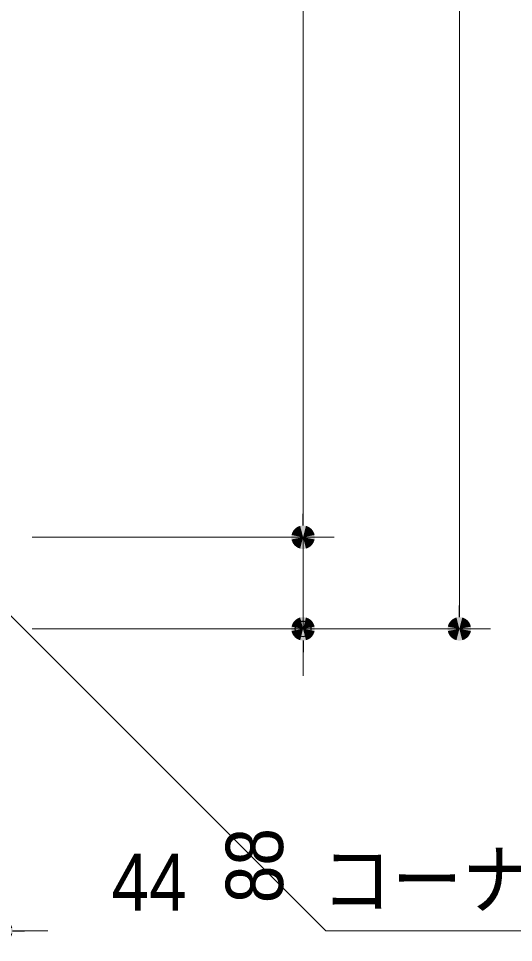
# Model space of a CAD drawing. Units: millimetres, scale not verified. Extents: x -9094 to 9094, y -4567 to 4567.
# Drawn here: x -4204 to -3729, y 429 to 1317 of the extents above; entities that cross this region are included whole.
import ezdxf
from ezdxf.enums import TextEntityAlignment as Align

# ---------------------------------------------------------------- set-up
doc = ezdxf.new("R2010")
doc.units = ezdxf.units.MM
doc.header["$LTSCALE"] = 30
doc.header["$PDMODE"] = 32
doc.header["$PDSIZE"] = 15
for name, color, linetype, lineweight in [('0-1_2寸法-3', 7, 'Continuous', 15), ('0-2_2寸法-1', 7, 'Continuous', 15), ('0-3_0', 7, 'Continuous', 25)]:
    doc.layers.add(name, color=color, linetype=linetype, lineweight=lineweight)
doc.layers.add('0-4_Defpoints', color=7, linetype='Continuous')
doc.styles.add('ＭＳ Ｐゴシック', font='')
doc.styles.get('ＭＳ Ｐゴシック').set_extended_font_data('MS PGothic')

# ---------------------------------------------------------------- blocks, each defined once
blk = doc.blocks.new('_Dot')
at = {"layer": '0-3_0'}
blk.add_line((-15, 0), (-30, 0), dxfattribs=at)
for points in [[(0, 0), (-9.56, 11.56), (-8.04, 12.66)], [(0, 0), (-8.04, 12.66), (-6.39, 13.57)], [(0, 0), (-6.39, 13.57), (-4.64, 14.27)], [(0, 0), (-4.64, 14.27), (-2.81, 14.73)], [(0, 0), (-2.81, 14.73), (-0.94, 14.97)], [(0, 0), (-0.94, 14.97), (0.94, 14.97)], [(0, 0), (0.94, 14.97), (2.81, 14.73)], [(0, 0), (2.81, 14.73), (4.64, 14.27)], [(0, 0), (4.64, 14.27), (6.39, 13.57)], [(0, 0), (6.39, 13.57), (8.04, 12.66)], [(0, 0), (8.04, 12.66), (9.56, 11.56)], [(0, 0), (-15, 0), (-14.88, 1.88)], [(0, 0), (-14.88, -1.88), (-15, 0)], [(0, 0), (-14.88, 1.88), (-14.53, 3.73)], [(0, 0), (-14.53, -3.73), (-14.88, -1.88)], [(0, 0), (-14.53, 3.73), (-13.95, 5.52)], [(0, 0), (-13.95, -5.52), (-14.53, -3.73)], [(0, 0), (-13.95, 5.52), (-13.14, 7.23)], [(0, 0), (-13.14, -7.23), (-13.95, -5.52)], [(0, 0), (-13.14, 7.23), (-12.14, 8.82)], [(0, 0), (-12.14, -8.82), (-13.14, -7.23)], [(0, 0), (-12.14, 8.82), (-10.93, 10.27)], [(0, 0), (-10.93, -10.27), (-12.14, -8.82)], [(0, 0), (-10.93, 10.27), (-9.56, 11.56)], [(0, 0), (-9.56, -11.56), (-10.93, -10.27)], [(0, 0), (-8.04, -12.66), (-9.56, -11.56)], [(0, 0), (-6.39, -13.57), (-8.04, -12.66)], [(0, 0), (-4.64, -14.27), (-6.39, -13.57)], [(0, 0), (-2.81, -14.73), (-4.64, -14.27)], [(0, 0), (-0.94, -14.97), (-2.81, -14.73)], [(0, 0), (0.94, -14.97), (-0.94, -14.97)], [(0, 0), (9.56, 11.56), (10.93, 10.27)], [(0, 0), (10.93, 10.27), (12.14, 8.82)], [(0, 0), (12.14, 8.82), (13.14, 7.23)], [(0, 0), (13.14, 7.23), (13.95, 5.52)], [(0, 0), (13.95, 5.52), (14.53, 3.73)], [(0, 0), (14.53, 3.73), (14.88, 1.88)], [(0, 0), (14.88, 1.88), (15, 0)], [(0, 0), (2.81, -14.73), (0.94, -14.97)], [(0, 0), (4.64, -14.27), (2.81, -14.73)], [(0, 0), (6.39, -13.57), (4.64, -14.27)], [(0, 0), (8.04, -12.66), (6.39, -13.57)], [(0, 0), (9.56, -11.56), (8.04, -12.66)], [(0, 0), (10.93, -10.27), (9.56, -11.56)], [(0, 0), (12.14, -8.82), (10.93, -10.27)], [(0, 0), (13.14, -7.23), (12.14, -8.82)], [(0, 0), (13.95, -5.52), (13.14, -7.23)], [(0, 0), (14.53, -3.73), (13.95, -5.52)], [(0, 0), (14.88, -1.88), (14.53, -3.73)], [(0, 0), (15, 0), (14.88, -1.88)]]:
    blk.add_solid(points, dxfattribs=at)

msp = doc.modelspace()

# ---------------------------------------------------------------- linework, layer by layer
at = {"layer": '0-1_2寸法-3'}
msp.add_lwpolyline([(-4243.25, 774.5), (-3909.25, 440.5), (-2995.36, 440.5)], dxfattribs=at)
at = {"layer": '0-2_2寸法-1'}
for p, q in [((-3931.25, 841.01), (-3931.25, 3247.99)), ((-3781.25, 753.01), (-3781.25, 3247.99)), ((-3931.25, 841.01), (-3931.25, 863.52)), ((-4191.25, 818.5), (-3901.25, 818.5)), ((-4191.25, 818.5), (-3901.25, 818.5)), ((-3931.25, 818.5), (-3931.25, 730.5)), ((-4191.25, 730.5), (-3901.25, 730.5)), ((-3901.25, 730.5), (-3751.25, 730.5)), ((-3931.25, 707.99), (-3931.25, 685.48)), ((-4198.74, 440.5), (-4176.23, 440.5))]:
    msp.add_line(p, q, dxfattribs=at)
at = {"layer": '0-4_Defpoints'}
msp.add_point((-3931.25, 730.5), dxfattribs=at)

# ---------------------------------------------------------------- block references
at = {"layer": '0-2_2寸法-1', "xscale": 0.7503418, "yscale": 0.7503418}
for p, rotation in [((-3931.25, 818.5), 270), ((-3931.25, 818.5), 270), ((-3781.25, 730.5), 270), ((-3931.25, 730.5), 90), ((-4221.25, 440.5), 180)]:
    msp.add_blockref('_Dot', p, dxfattribs=dict(at, rotation=rotation))

# ---------------------------------------------------------------- texts
at = {"layer": '0-1_2寸法-3', "style": 'ＭＳ Ｐゴシック', "width": 0.9}
msp.add_text('コーナージョイント単品レール', height=54.99, dxfattribs=at).set_placement((-3913.56, 445.95), align=Align.BOTTOM_LEFT)
at = {"layer": '0-2_2寸法-1', "style": 'ＭＳ Ｐゴシック', "width": 0.9}
msp.add_text('88', height=54.99, rotation=90, dxfattribs=at).set_placement((-3933.97, 467.11), align=Align.BOTTOM_LEFT)
msp.add_text('44', height=54.99, dxfattribs=at).set_placement((-4115, 443.22), align=Align.BOTTOM_LEFT)

doc.saveas('drawing.dxf')
